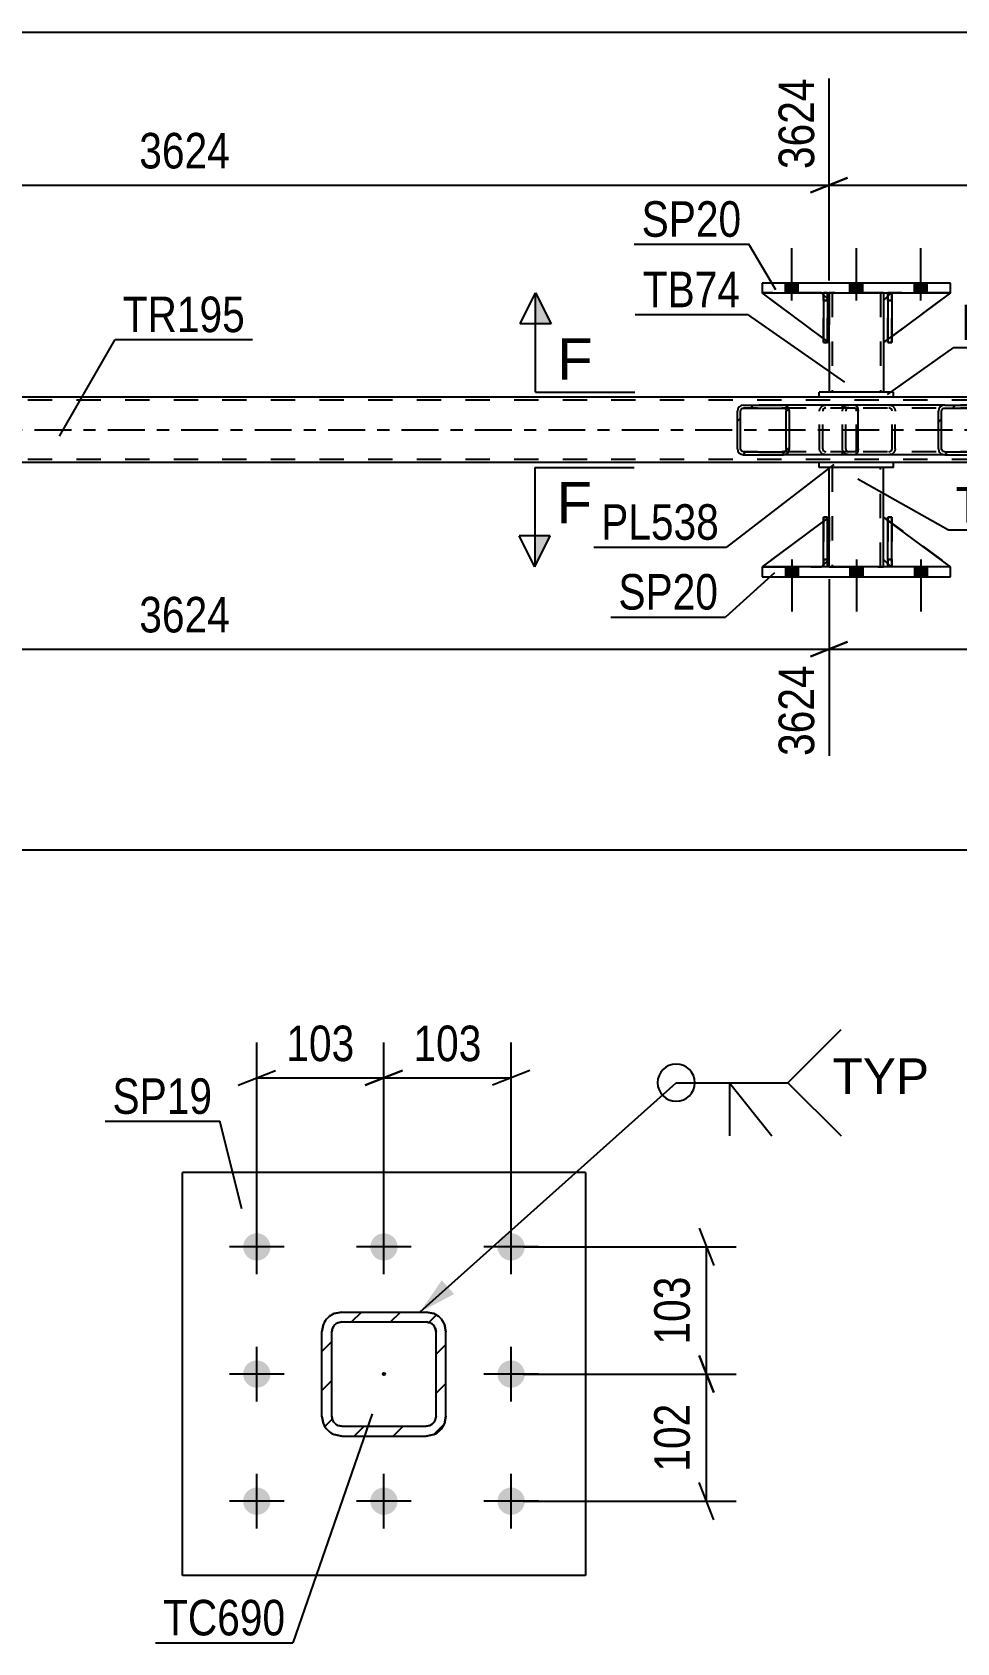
# Model space of a CAD drawing. Header units: millimetres. Extents: x 0 to 841, y 0 to 594.
# Drawn here: x 93.8 to 168.3, y 144.6 to 274.5 of the extents above; entities that cross this region are included whole.
import ezdxf

# ---------------------------------------------------------------- set-up
doc = ezdxf.new("R2010")
doc.units = ezdxf.units.MM
doc.linetypes.add('DXK_LINE_DOT2', pattern=[3.9198, 1.9599, -1.9599])
doc.linetypes.add('DXK_LINE_DOT3', pattern=[5.9187, 2.979, -0.9799, 0.9799, -0.9799])
doc.styles.add('Arial', font='ARIAL.TTF', dxfattribs={"height": 0.2})
doc.styles.add('Arial Narrow', font='ARIALN.TTF', dxfattribs={"height": 0.2})

# ---------------------------------------------------------------- blocks, each defined once
blk = doc.blocks.new('Bolt-318885124-5214 - 5144')
at = {"linetype": 'Continuous'}
for points in [[(155.56, 231.36), (154.52, 231.36), (154.52, 230.56), (155.56, 230.56)], [(155.56, 231.36), (154.52, 231.36), (154.52, 230.56), (155.56, 230.56)], [(155.56, 231.36), (154.52, 231.36), (154.52, 230.56), (155.56, 230.56)], [(160.76, 231.36), (159.72, 231.36), (159.72, 230.56), (160.76, 230.56)], [(160.76, 231.36), (159.72, 231.36), (159.72, 230.56), (160.76, 230.56)], [(165.96, 231.36), (164.92, 231.36), (164.92, 230.56), (165.96, 230.56)], [(165.96, 231.36), (164.92, 231.36), (164.92, 230.56), (165.96, 230.56)], [(165.96, 231.36), (164.92, 231.36), (164.92, 230.56), (165.96, 230.56)]]:
    blk.add_hatch(color=1, dxfattribs=at).paths.add_polyline_path(points)
at = {"color": 1, "linetype": 'Continuous'}
for p, q in [((154.52, 231.36), (154.52, 230.56)), ((154.52, 231.36), (154.52, 230.56)), ((154.52, 231.36), (154.52, 230.56)), ((155.04, 231.96), (155.04, 227.76)), ((155.04, 231.96), (155.04, 227.76)), ((155.04, 231.96), (155.04, 227.76)), ((155.56, 231.36), (155.56, 230.56)), ((155.56, 231.36), (155.56, 230.56)), ((155.56, 231.36), (155.56, 230.56)), ((159.72, 231.36), (159.72, 230.56)), ((159.72, 231.36), (159.72, 230.56)), ((160.24, 231.96), (160.24, 227.76)), ((160.24, 231.96), (160.24, 227.76)), ((160.76, 231.36), (160.76, 230.56)), ((160.76, 231.36), (160.76, 230.56)), ((164.92, 231.36), (164.92, 230.56)), ((164.92, 231.36), (164.92, 230.56)), ((164.92, 231.36), (164.92, 230.56)), ((165.44, 231.96), (165.44, 227.76)), ((165.44, 231.96), (165.44, 227.76)), ((165.44, 231.96), (165.44, 227.76)), ((165.96, 231.36), (165.96, 230.56)), ((165.96, 231.36), (165.96, 230.56)), ((165.96, 231.36), (165.96, 230.56))]:
    blk.add_line(p, q, dxfattribs=at)
blk = doc.blocks.new('Part-318885124-5414 - 5144')
at = {"color": 2, "linetype": 'Continuous'}
for p, q in [((152.64, 231.36), (152.64, 230.56)), ((167.84, 231.36), (152.64, 231.36)), ((167.84, 230.56), (167.84, 231.36)), ((152.64, 230.56), (167.84, 230.56))]:
    blk.add_line(p, q, dxfattribs=at)
blk = doc.blocks.new('Part-318885124-5398 - 5144')
at = {"color": 7, "linetype": 'DXK_LINE_DOT2'}
for p, q in [((157.91, 235.26), (157.59, 235.03)), ((158.04, 231.96), (158.04, 235.36)), ((152.64, 231.36), (157.44, 231.36)), ((158.04, 231.96), (157.44, 231.36)), ((157.91, 231.83), (157.59, 231.51))]:
    blk.add_line(p, q, dxfattribs=at)
at = {"color": 2, "linetype": 'Continuous'}
for p, q in [((158.04, 235.36), (157.91, 235.26)), ((158.04, 231.96), (158.04, 235.36)), ((157.59, 235.03), (152.64, 231.36)), ((157.59, 231.51), (157.44, 231.36)), ((158.04, 231.96), (157.91, 231.83)), ((158.04, 231.96), (158.04, 231.96))]:
    blk.add_line(p, q, dxfattribs=at)
blk = doc.blocks.new('Part-318885124-5392 - 5144')
at = {"color": 2, "linetype": 'Continuous'}
for p, q in [((162.79, 231.36), (162.79, 235.36)), ((162.79, 235.36), (163.11, 235.36)), ((163.11, 231.36), (163.11, 235.36)), ((162.79, 231.36), (162.79, 231.36)), ((163.11, 231.36), (162.79, 231.36))]:
    blk.add_line(p, q, dxfattribs=at)
at = {"color": 7, "linetype": 'DXK_LINE_DOT2'}
for p, q in [((162.79, 235.36), (162.79, 231.96)), ((163.11, 231.96), (163.11, 235.36)), ((162.79, 231.96), (162.79, 231.36)), ((162.79, 231.96), (163.11, 231.96)), ((163.11, 231.36), (163.11, 231.96)), ((163.11, 231.36), (163.11, 231.36))]:
    blk.add_line(p, q, dxfattribs=at)
blk = doc.blocks.new('Bolt-318885124-5215 - 5144')
at = {"linetype": 'Continuous'}
for points in [[(154.52, 253.44), (155.56, 253.44), (155.56, 254.24), (154.52, 254.24)], [(154.52, 253.44), (155.56, 253.44), (155.56, 254.24), (154.52, 254.24)], [(154.52, 253.44), (155.56, 253.44), (155.56, 254.24), (154.52, 254.24)], [(159.72, 253.44), (160.76, 253.44), (160.76, 254.24), (159.72, 254.24)], [(159.72, 253.44), (160.76, 253.44), (160.76, 254.24), (159.72, 254.24)], [(164.92, 253.44), (165.96, 253.44), (165.96, 254.24), (164.92, 254.24)], [(164.92, 253.44), (165.96, 253.44), (165.96, 254.24), (164.92, 254.24)], [(164.92, 253.44), (165.96, 253.44), (165.96, 254.24), (164.92, 254.24)]]:
    blk.add_hatch(color=1, dxfattribs=at).paths.add_polyline_path(points)
at = {"color": 1, "linetype": 'Continuous'}
for p, q in [((155.04, 252.84), (155.04, 257.04)), ((155.04, 252.84), (155.04, 257.04)), ((155.04, 252.84), (155.04, 257.04)), ((160.24, 252.84), (160.24, 257.04)), ((160.24, 252.84), (160.24, 257.04)), ((165.44, 252.84), (165.44, 257.04)), ((165.44, 252.84), (165.44, 257.04)), ((165.44, 252.84), (165.44, 257.04)), ((154.52, 253.44), (154.52, 254.24)), ((154.52, 253.44), (154.52, 254.24)), ((154.52, 253.44), (154.52, 254.24)), ((155.56, 253.44), (155.56, 254.24)), ((155.56, 253.44), (155.56, 254.24)), ((155.56, 253.44), (155.56, 254.24)), ((159.72, 253.44), (159.72, 254.24)), ((159.72, 253.44), (159.72, 254.24)), ((160.76, 253.44), (160.76, 254.24)), ((160.76, 253.44), (160.76, 254.24)), ((164.92, 253.44), (164.92, 254.24)), ((164.92, 253.44), (164.92, 254.24)), ((164.92, 253.44), (164.92, 254.24)), ((165.96, 253.44), (165.96, 254.24)), ((165.96, 253.44), (165.96, 254.24)), ((165.96, 253.44), (165.96, 254.24))]:
    blk.add_line(p, q, dxfattribs=at)
blk = doc.blocks.new('Part-318885124-5225 - 5144')
at = {"color": 2, "linetype": 'Continuous'}
for p, q in [((157.24, 245.04), (64.39, 245.04)), ((327.5, 245.04), (163.24, 245.04)), ((157.24, 239.76), (64.39, 239.76)), ((327.5, 239.76), (163.24, 239.76))]:
    blk.add_line(p, q, dxfattribs=at)
at = {"color": 7, "linetype": 'DXK_LINE_DOT2'}
for p, q in [((726.5, 244.8), (64.39, 244.8)), ((163.24, 245.04), (157.24, 245.04)), ((726.5, 240), (64.39, 240)), ((163.24, 239.76), (157.24, 239.76))]:
    blk.add_line(p, q, dxfattribs=at)
at = {"color": 7, "linetype": 'DXK_LINE_DOT3'}
blk.add_line((64.39, 242.4), (726.5, 242.4), dxfattribs=at)
blk = doc.blocks.new('Part-318885124-5388 - 5144')
at = {"color": 7, "linetype": 'DXK_LINE_DOT2'}
for p, q in [((163.04, 253.44), (162.79, 253.19)), ((167.84, 253.44), (163.04, 253.44)), ((163.11, 249.94), (162.79, 249.7))]:
    blk.add_line(p, q, dxfattribs=at)
at = {"color": 2, "linetype": 'Continuous'}
for p, q in [((167.84, 253.44), (163.11, 249.94)), ((162.79, 253.19), (162.44, 252.84)), ((162.44, 252.84), (162.44, 249.44)), ((162.79, 249.7), (162.44, 249.44))]:
    blk.add_line(p, q, dxfattribs=at)
blk = doc.blocks.new('Part-318885124-5335 - 5144')
at = {"linetype": 'Continuous'}
h = blk.add_hatch(dxfattribs=at)
h.set_pattern_fill('', scale=0.7, style=0, pattern_type=0)
h.set_pattern_definition([(45, (154.8004, 244.1008), (-1.57154, 1.57154), [])])
h.paths.add_polyline_path([(154.84, 243.92), (154.8, 244.1), (154.69, 244.26), (154.53, 244.36), (154.34, 244.4), (151.15, 244.4), (150.96, 244.36), (150.8, 244.26), (150.69, 244.1), (150.65, 243.92), (150.65, 240.88), (150.69, 240.69), (150.8, 240.54), (150.96, 240.43), (151.15, 240.4), (154.34, 240.4), (154.53, 240.43), (154.69, 240.54), (154.8, 240.69), (154.84, 240.88)])
h.paths.add_polyline_path([(154.57, 240.79), (154.51, 240.71), (154.43, 240.66), (154.34, 240.64), (151.15, 240.64), (151.06, 240.66), (150.97, 240.71), (150.92, 240.79), (150.9, 240.88), (150.9, 243.92), (150.92, 244.01), (150.97, 244.09), (151.06, 244.14), (151.15, 244.16), (154.34, 244.16), (154.43, 244.14), (154.51, 244.09), (154.57, 244.01), (154.59, 243.92), (154.59, 240.88)])
at = {"color": 2, "linetype": 'Continuous'}
for p, q in [((151.15, 244.4), (150.96, 244.36)), ((150.97, 244.09), (151.06, 244.14)), ((151.06, 244.14), (151.15, 244.16)), ((151.15, 244.4), (154.34, 244.4)), ((151.15, 244.16), (154.34, 244.16)), ((160.11, 244.4), (154.34, 244.4)), ((154.53, 244.36), (154.34, 244.4)), ((154.34, 244.16), (154.43, 244.14)), ((154.43, 244.14), (154.51, 244.09)), ((160.11, 244.4), (160.22, 244.36)), ((160.22, 244.36), (160.3, 244.26)), ((160.3, 244.26), (160.36, 244.1)), ((150.69, 244.1), (150.65, 243.92)), ((150.65, 240.88), (150.65, 243.92)), ((150.9, 243.92), (150.92, 244.01)), ((150.9, 240.88), (150.9, 243.92)), ((150.92, 244.01), (150.97, 244.09)), ((154.51, 244.09), (154.57, 244.01)), ((154.57, 244.01), (154.59, 243.92)), ((154.59, 240.88), (154.59, 243.92)), ((154.84, 243.92), (154.8, 244.1)), ((154.84, 240.88), (154.84, 243.92)), ((160.36, 244.1), (160.38, 243.92)), ((160.38, 240.88), (160.38, 243.92)), ((150.65, 240.88), (150.69, 240.69)), ((150.92, 240.79), (150.9, 240.88)), ((150.97, 240.71), (150.92, 240.79)), ((150.96, 240.43), (151.15, 240.4)), ((151.06, 240.66), (150.97, 240.71)), ((151.15, 240.64), (151.06, 240.66)), ((151.15, 240.64), (154.34, 240.64)), ((151.15, 240.4), (154.34, 240.4)), ((154.43, 240.66), (154.34, 240.64)), ((154.34, 240.4), (154.53, 240.43)), ((160.11, 240.4), (154.34, 240.4)), ((154.51, 240.71), (154.43, 240.66)), ((154.57, 240.79), (154.51, 240.71)), ((154.59, 240.88), (154.57, 240.79)), ((154.8, 240.69), (154.84, 240.88)), ((160.22, 240.43), (160.11, 240.4)), ((160.3, 240.54), (160.22, 240.43)), ((160.36, 240.69), (160.3, 240.54)), ((160.38, 240.88), (160.36, 240.69))]:
    blk.add_line(p, q, dxfattribs=at)
at = {"color": 7, "linetype": 'DXK_LINE_DOT2'}
for p, q in [((154.34, 244.4), (151.15, 244.4)), ((160.11, 244.16), (151.15, 244.16)), ((157.59, 244.36), (157.78, 244.4)), ((157.68, 244.14), (157.6, 244.09)), ((157.78, 244.16), (157.68, 244.14)), ((159.12, 244.16), (159.12, 244.4)), ((160.16, 244.14), (160.11, 244.16)), ((160.21, 244.09), (160.16, 244.14)), ((157.27, 243.92), (157.31, 244.1)), ((157.27, 240.88), (157.27, 243.92)), ((157.55, 244.01), (157.53, 243.92)), ((157.53, 240.88), (157.53, 243.92)), ((157.6, 244.09), (157.55, 244.01)), ((160.24, 244.01), (160.21, 244.09)), ((160.25, 243.92), (160.24, 244.01)), ((160.25, 240.88), (160.25, 243.92)), ((160.11, 240.64), (151.15, 240.64)), ((154.34, 240.4), (151.15, 240.4)), ((157.31, 240.69), (157.27, 240.88)), ((157.53, 240.88), (157.55, 240.79)), ((157.55, 240.79), (157.6, 240.71)), ((157.78, 240.4), (157.59, 240.43)), ((157.6, 240.71), (157.68, 240.66)), ((157.68, 240.66), (157.78, 240.64)), ((159.12, 240.4), (159.12, 240.64)), ((160.11, 240.64), (160.16, 240.66)), ((160.16, 240.66), (160.21, 240.71)), ((160.21, 240.71), (160.24, 240.79)), ((160.24, 240.79), (160.25, 240.88))]:
    blk.add_line(p, q, dxfattribs=at)
at = {"color": 2, "linetype": 'Continuous'}
for centre, start, end in [((151.14, 243.9), 111.1941, 156.1506), ((154.35, 243.9), 23.8494, 68.8059), ((151.14, 240.89), 203.8494, 248.8059), ((154.35, 240.89), 291.1941, 336.1506)]:
    blk.add_arc(centre, 0.492, start, end, dxfattribs=at)
at = {"color": 7, "linetype": 'DXK_LINE_DOT2'}
for centre, start, end in [((157.76, 243.9), 111.1941, 156.1506), ((157.76, 240.89), 203.8494, 248.8059)]:
    blk.add_arc(centre, 0.492, start, end, dxfattribs=at)
blk = doc.blocks.new('Part-318885124-5336 - 5144')
at = {"linetype": 'Continuous'}
h = blk.add_hatch(dxfattribs=at)
h.set_pattern_fill('', scale=0.7, style=0, pattern_type=0)
h.set_pattern_definition([(45, (171.0746, 244.1008), (-1.57154, 1.57154), [])])
h.paths.add_polyline_path([(171.11, 243.92), (171.07, 244.1), (170.96, 244.26), (170.8, 244.36), (170.6, 244.4), (167.37, 244.4), (167.17, 244.36), (167.01, 244.26), (166.9, 244.1), (166.86, 243.92), (166.86, 240.88), (166.9, 240.69), (167.01, 240.54), (167.17, 240.43), (167.37, 240.4), (170.6, 240.4), (170.8, 240.43), (170.96, 240.54), (171.07, 240.69), (171.11, 240.88)])
h.paths.add_polyline_path([(170.84, 240.79), (170.78, 240.71), (170.7, 240.66), (170.6, 240.64), (167.37, 240.64), (167.27, 240.66), (167.19, 240.71), (167.13, 240.79), (167.11, 240.88), (167.11, 243.92), (167.13, 244.01), (167.19, 244.09), (167.27, 244.14), (167.37, 244.16), (170.6, 244.16), (170.7, 244.14), (170.78, 244.09), (170.84, 244.01), (170.86, 243.92), (170.86, 240.88)])
at = {"color": 7, "linetype": 'DXK_LINE_DOT2'}
for p, q in [((159.44, 244.36), (159.63, 244.4)), ((159.53, 244.14), (159.45, 244.09)), ((159.63, 244.16), (159.53, 244.14)), ((160.11, 244.4), (159.63, 244.4)), ((170.6, 244.16), (159.63, 244.16)), ((162.87, 244.4), (163.06, 244.36)), ((162.96, 244.14), (162.87, 244.16)), ((163.05, 244.09), (162.96, 244.14)), ((170.6, 244.4), (167.37, 244.4)), ((159.12, 243.92), (159.16, 244.1)), ((159.12, 240.88), (159.12, 243.92)), ((159.39, 244.01), (159.38, 243.92)), ((159.38, 240.88), (159.38, 243.92)), ((159.45, 244.09), (159.39, 244.01)), ((163.1, 244.01), (163.05, 244.09)), ((163.12, 243.92), (163.1, 244.01)), ((163.12, 240.88), (163.12, 243.92)), ((163.34, 244.1), (163.38, 243.92)), ((163.38, 240.88), (163.38, 243.92)), ((159.16, 240.69), (159.12, 240.88)), ((159.38, 240.88), (159.39, 240.79)), ((159.39, 240.79), (159.45, 240.71)), ((159.63, 240.4), (159.44, 240.43)), ((159.45, 240.71), (159.53, 240.66)), ((159.53, 240.66), (159.63, 240.64)), ((170.6, 240.64), (159.63, 240.64)), ((160.11, 240.4), (159.63, 240.4)), ((162.87, 240.64), (162.96, 240.66)), ((163.06, 240.43), (162.87, 240.4)), ((162.96, 240.66), (163.05, 240.71)), ((163.05, 240.71), (163.1, 240.79)), ((163.1, 240.79), (163.12, 240.88)), ((163.38, 240.88), (163.34, 240.69)), ((167.37, 240.4), (170.6, 240.4))]:
    blk.add_line(p, q, dxfattribs=at)
at = {"color": 2, "linetype": 'Continuous'}
for p, q in [((167.37, 244.4), (160.11, 244.4)), ((167.37, 244.4), (167.17, 244.36)), ((167.19, 244.09), (167.27, 244.14)), ((167.27, 244.14), (167.37, 244.16)), ((167.37, 244.4), (170.6, 244.4)), ((167.37, 244.16), (170.6, 244.16)), ((170.8, 244.36), (170.6, 244.4)), ((170.6, 244.16), (170.7, 244.14)), ((170.7, 244.14), (170.78, 244.09)), ((166.9, 244.1), (166.86, 243.92)), ((166.86, 240.88), (166.86, 243.92)), ((167.11, 243.92), (167.13, 244.01)), ((167.11, 240.88), (167.11, 243.92)), ((167.13, 244.01), (167.19, 244.09)), ((170.78, 244.09), (170.84, 244.01)), ((170.84, 244.01), (170.86, 243.92)), ((170.86, 240.88), (170.86, 243.92)), ((171.11, 243.92), (171.07, 244.1)), ((171.11, 240.88), (171.11, 243.92)), ((167.37, 240.4), (160.11, 240.4)), ((166.86, 240.88), (166.9, 240.69)), ((167.13, 240.79), (167.11, 240.88)), ((167.19, 240.71), (167.13, 240.79)), ((167.17, 240.43), (167.37, 240.4)), ((167.27, 240.66), (167.19, 240.71)), ((167.37, 240.64), (167.27, 240.66)), ((167.37, 240.64), (170.6, 240.64)), ((167.37, 240.4), (170.6, 240.4)), ((170.7, 240.66), (170.6, 240.64)), ((170.6, 240.4), (170.8, 240.43)), ((170.78, 240.71), (170.7, 240.66)), ((170.84, 240.79), (170.78, 240.71)), ((170.86, 240.88), (170.84, 240.79)), ((171.07, 240.69), (171.11, 240.88))]:
    blk.add_line(p, q, dxfattribs=at)
at = {"color": 7, "linetype": 'DXK_LINE_DOT2'}
for centre, start, end in [((159.61, 243.9), 110.7583, 155.68), ((162.89, 243.9), 24.32, 69.2417), ((159.61, 240.9), 204.32, 249.2417), ((162.89, 240.9), 290.7583, 335.68)]:
    blk.add_arc(centre, 0.496, start, end, dxfattribs=at)
at = {"color": 2, "linetype": 'Continuous'}
for centre, start, end in [((167.35, 243.9), 110.7583, 155.68), ((170.62, 243.9), 24.32, 69.2417), ((167.35, 240.9), 204.32, 249.2417), ((170.62, 240.9), 290.7583, 335.68)]:
    blk.add_arc(centre, 0.496, start, end, dxfattribs=at)
blk = doc.blocks.new('Part-318885124-5365 - 5144')
at = {"color": 2, "linetype": 'Continuous'}
for p, q in [((158.04, 253.44), (158.04, 252.84)), ((162.44, 253.44), (162.44, 252.84)), ((158.04, 249.44), (158.04, 245.44)), ((162.44, 249.44), (162.44, 245.44))]:
    blk.add_line(p, q, dxfattribs=at)
at = {"color": 7, "linetype": 'DXK_LINE_DOT2'}
for p, q in [((162.44, 253.44), (158.04, 253.44)), ((158.28, 253.44), (158.28, 245.44)), ((162.2, 253.44), (162.2, 245.44)), ((158.04, 252.84), (158.04, 249.44)), ((162.44, 252.84), (162.44, 249.44)), ((162.44, 245.44), (158.04, 245.44))]:
    blk.add_line(p, q, dxfattribs=at)
blk = doc.blocks.new('Part-318885124-5370 - 5144')
at = {"color": 2, "linetype": 'Continuous'}
for p, q in [((163.24, 245.44), (157.24, 245.44)), ((157.24, 245.04), (157.24, 245.44)), ((163.24, 245.04), (157.24, 245.04)), ((163.24, 245.04), (163.24, 245.44))]:
    blk.add_line(p, q, dxfattribs=at)
blk = doc.blocks.new('Part-318885124-5375 - 5144')
at = {"color": 2, "linetype": 'Continuous'}
for p, q in [((163.24, 239.76), (157.24, 239.76)), ((157.24, 239.36), (157.24, 239.76)), ((163.24, 239.36), (157.24, 239.36)), ((163.24, 239.36), (163.24, 239.76))]:
    blk.add_line(p, q, dxfattribs=at)
blk = doc.blocks.new('Part-318885124-5380 - 5144')
at = {"color": 2, "linetype": 'Continuous'}
for p, q in [((158.04, 235.36), (158.04, 239.36)), ((162.44, 235.36), (162.44, 239.36)), ((158.04, 231.36), (158.04, 231.96)), ((162.44, 231.36), (162.44, 231.96))]:
    blk.add_line(p, q, dxfattribs=at)
at = {"color": 7, "linetype": 'DXK_LINE_DOT2'}
for p, q in [((162.44, 239.36), (158.04, 239.36)), ((158.28, 239.36), (158.28, 231.36)), ((162.2, 231.36), (162.2, 239.36)), ((158.04, 231.96), (158.04, 235.36)), ((162.44, 231.96), (162.44, 235.36)), ((158.04, 231.36), (162.44, 231.36))]:
    blk.add_line(p, q, dxfattribs=at)
blk = doc.blocks.new('Part-318885124-5381 - 5144')
at = {"color": 7, "linetype": 'DXK_LINE_DOT2'}
for p, q in [((157.59, 252.84), (157.59, 253.44)), ((157.59, 253.44), (157.59, 253.44)), ((157.59, 253.44), (157.59, 249.44)), ((157.91, 253.44), (157.59, 253.44)), ((157.91, 252.84), (157.91, 253.44)), ((157.91, 249.44), (157.91, 253.44)), ((157.59, 249.44), (157.59, 252.84)), ((157.59, 252.84), (157.91, 252.84)), ((157.91, 252.84), (157.91, 249.44)), ((157.59, 249.44), (157.91, 249.44))]:
    blk.add_line(p, q, dxfattribs=at)
blk = doc.blocks.new('Part-318885124-5382 - 5144')
at = {"color": 7, "linetype": 'DXK_LINE_DOT2'}
for p, q in [((162.79, 252.84), (162.79, 253.44)), ((162.79, 253.44), (162.79, 253.44)), ((162.79, 253.44), (162.79, 249.44)), ((163.11, 253.44), (162.79, 253.44)), ((163.11, 252.84), (163.11, 253.44)), ((163.11, 249.44), (163.11, 253.44)), ((162.79, 249.44), (162.79, 252.84)), ((162.79, 252.84), (163.11, 252.84)), ((163.11, 252.84), (163.11, 249.44)), ((162.79, 249.44), (163.11, 249.44))]:
    blk.add_line(p, q, dxfattribs=at)
blk = doc.blocks.new('Part-318885124-5383 - 5144')
at = {"color": 2, "linetype": 'Continuous'}
for p, q in [((157.91, 253.44), (157.59, 253.44)), ((157.59, 253.44), (157.59, 249.44)), ((157.91, 253.44), (157.91, 253.44)), ((157.91, 253.44), (157.91, 249.44)), ((157.91, 249.44), (157.59, 249.44))]:
    blk.add_line(p, q, dxfattribs=at)
at = {"color": 7, "linetype": 'DXK_LINE_DOT2'}
for p, q in [((157.59, 252.84), (157.59, 253.44)), ((157.91, 252.84), (157.91, 253.44)), ((157.91, 253.44), (157.91, 253.44)), ((157.91, 252.84), (157.59, 252.84)), ((157.59, 252.84), (157.59, 249.44)), ((157.91, 249.44), (157.91, 252.84))]:
    blk.add_line(p, q, dxfattribs=at)
blk = doc.blocks.new('Part-318885124-5384 - 5144')
at = {"color": 2, "linetype": 'Continuous'}
for p, q in [((163.11, 253.44), (162.79, 253.44)), ((162.79, 253.44), (162.79, 249.44)), ((163.11, 253.44), (163.11, 253.44)), ((163.11, 253.44), (163.11, 249.44)), ((163.11, 249.44), (162.79, 249.44))]:
    blk.add_line(p, q, dxfattribs=at)
at = {"color": 7, "linetype": 'DXK_LINE_DOT2'}
for p, q in [((162.79, 252.84), (162.79, 253.44)), ((163.11, 252.84), (163.11, 253.44)), ((163.11, 253.44), (163.11, 253.44)), ((163.11, 252.84), (162.79, 252.84)), ((162.79, 252.84), (162.79, 249.44)), ((163.11, 249.44), (163.11, 252.84))]:
    blk.add_line(p, q, dxfattribs=at)
blk = doc.blocks.new('Part-318885124-5385 - 5144')
at = {"color": 7, "linetype": 'DXK_LINE_DOT2'}
for p, q in [((158.04, 249.44), (152.64, 253.44)), ((152.64, 253.44), (157.44, 253.44)), ((157.44, 253.44), (158.04, 252.84)), ((158.04, 252.84), (157.44, 253.44)), ((158.04, 252.84), (158.04, 249.44)), ((158.04, 252.84), (158.04, 252.84)), ((158.04, 252.84), (158.04, 249.44))]:
    blk.add_line(p, q, dxfattribs=at)
blk = doc.blocks.new('Part-318885124-5386 - 5144')
at = {"color": 2, "linetype": 'Continuous'}
for p, q in [((157.59, 249.77), (152.64, 253.44)), ((157.59, 253.28), (157.44, 253.44)), ((158.04, 252.84), (157.91, 252.96)), ((158.04, 252.84), (158.04, 252.84)), ((158.04, 249.44), (158.04, 252.84)), ((157.91, 249.53), (158.04, 249.44)), ((158.04, 249.44), (158.04, 249.44))]:
    blk.add_line(p, q, dxfattribs=at)
at = {"color": 7, "linetype": 'DXK_LINE_DOT2'}
for p, q in [((157.44, 253.44), (152.64, 253.44)), ((157.44, 253.44), (158.04, 252.84)), ((157.91, 252.96), (157.59, 253.28)), ((158.04, 252.84), (158.04, 249.44)), ((157.91, 249.53), (157.59, 249.77))]:
    blk.add_line(p, q, dxfattribs=at)
blk = doc.blocks.new('Part-318885124-5387 - 5144')
at = {"color": 7, "linetype": 'DXK_LINE_DOT2'}
for p, q in [((163.04, 253.44), (162.44, 252.84)), ((162.44, 249.44), (167.84, 253.44)), ((167.84, 253.44), (163.04, 253.44)), ((162.44, 252.84), (162.44, 249.44))]:
    blk.add_line(p, q, dxfattribs=at)
blk = doc.blocks.new('Part-318885124-5389 - 5144')
at = {"color": 7, "linetype": 'DXK_LINE_DOT2'}
for p, q in [((157.91, 235.36), (157.59, 235.36)), ((157.59, 231.96), (157.59, 235.36)), ((157.59, 231.36), (157.59, 235.36)), ((157.91, 235.36), (157.91, 231.96)), ((157.91, 231.36), (157.91, 235.36)), ((157.91, 231.96), (157.59, 231.96)), ((157.59, 231.36), (157.59, 231.96)), ((157.91, 231.36), (157.59, 231.36)), ((157.91, 231.96), (157.91, 231.36)), ((157.91, 231.36), (157.91, 231.36))]:
    blk.add_line(p, q, dxfattribs=at)
blk = doc.blocks.new('Part-318885124-5390 - 5144')
at = {"color": 7, "linetype": 'DXK_LINE_DOT2'}
for p, q in [((163.11, 235.36), (162.79, 235.36)), ((162.79, 231.96), (162.79, 235.36)), ((162.79, 231.36), (162.79, 235.36)), ((163.11, 235.36), (163.11, 231.96)), ((163.11, 231.36), (163.11, 235.36)), ((163.11, 231.96), (162.79, 231.96)), ((162.79, 231.36), (162.79, 231.96)), ((163.11, 231.36), (162.79, 231.36)), ((163.11, 231.96), (163.11, 231.36)), ((163.11, 231.36), (163.11, 231.36))]:
    blk.add_line(p, q, dxfattribs=at)
blk = doc.blocks.new('Part-318885124-5391 - 5144')
at = {"color": 2, "linetype": 'Continuous'}
for p, q in [((157.59, 231.36), (157.59, 235.36)), ((157.59, 235.36), (157.91, 235.36)), ((157.91, 231.36), (157.91, 235.36)), ((157.59, 231.36), (157.59, 231.36)), ((157.91, 231.36), (157.59, 231.36))]:
    blk.add_line(p, q, dxfattribs=at)
at = {"color": 7, "linetype": 'DXK_LINE_DOT2'}
for p, q in [((157.59, 235.36), (157.59, 231.96)), ((157.91, 231.96), (157.91, 235.36)), ((157.59, 231.96), (157.59, 231.36)), ((157.59, 231.96), (157.91, 231.96)), ((157.91, 231.36), (157.91, 231.96)), ((157.91, 231.36), (157.91, 231.36))]:
    blk.add_line(p, q, dxfattribs=at)
blk = doc.blocks.new('Part-318885124-5395 - 5144')
at = {"color": 7, "linetype": 'DXK_LINE_DOT2'}
for p, q in [((158.04, 235.36), (152.64, 231.36)), ((158.04, 231.96), (158.04, 235.36)), ((158.04, 235.36), (158.04, 231.96)), ((152.64, 231.36), (157.44, 231.36)), ((157.44, 231.36), (158.04, 231.96)), ((158.04, 231.96), (157.44, 231.36)), ((158.04, 231.96), (158.04, 231.96))]:
    blk.add_line(p, q, dxfattribs=at)
blk = doc.blocks.new('Part-318885124-5401 - 5144')
at = {"color": 7, "linetype": 'DXK_LINE_DOT2'}
for p, q in [((162.44, 231.96), (162.44, 235.36)), ((162.44, 235.36), (167.84, 231.36)), ((163.04, 231.36), (162.44, 231.96)), ((167.84, 231.36), (163.04, 231.36))]:
    blk.add_line(p, q, dxfattribs=at)
blk = doc.blocks.new('Part-318885124-5404 - 5144')
at = {"color": 2, "linetype": 'Continuous'}
for p, q in [((162.44, 231.96), (162.44, 235.36)), ((162.79, 235.09), (162.44, 235.36)), ((167.84, 231.36), (163.11, 234.86)), ((162.79, 231.6), (162.44, 231.96))]:
    blk.add_line(p, q, dxfattribs=at)
at = {"color": 7, "linetype": 'DXK_LINE_DOT2'}
for p, q in [((163.11, 234.86), (162.79, 235.09)), ((163.04, 231.36), (162.79, 231.6)), ((167.84, 231.36), (163.04, 231.36)), ((167.84, 231.36), (167.84, 231.36)), ((167.84, 231.36), (167.84, 231.36))]:
    blk.add_line(p, q, dxfattribs=at)
blk = doc.blocks.new('Part-318885124-5409 - 5144')
at = {"color": 2, "linetype": 'Continuous'}
for p, q in [((167.84, 254.24), (152.64, 254.24)), ((152.64, 254.24), (152.64, 253.44)), ((152.64, 253.44), (167.84, 253.44)), ((167.84, 253.44), (167.84, 254.24))]:
    blk.add_line(p, q, dxfattribs=at)
blk = doc.blocks.new('Bolt-318885124-5942 - 5904')
at = {"linetype": 'Continuous'}
for points in [[(111.91, 175.42, -1), (111.91, 177.62, -1)], [(122.16, 175.42, -1), (122.16, 177.62, -1)], [(132.41, 175.42, -1), (132.41, 177.62, -1)], [(111.91, 165.17, -1), (111.91, 167.37, -1)], [(132.41, 165.17, -1), (132.41, 167.37, -1)], [(111.91, 154.92, -1), (111.91, 157.12, -1)], [(122.16, 154.92, -1), (122.16, 157.12, -1)], [(132.41, 154.92, -1), (132.41, 157.12, -1)]]:
    blk.add_hatch(color=1, dxfattribs=at).paths.add_polyline_path(points)
at = {"color": 1, "linetype": 'Continuous'}
for p, q in [((111.91, 174.32), (111.91, 178.72)), ((122.16, 174.32), (122.16, 178.72)), ((132.41, 174.32), (132.41, 178.72)), ((114.11, 176.52), (109.71, 176.52)), ((124.36, 176.52), (119.96, 176.52)), ((134.61, 176.52), (130.21, 176.52)), ((111.91, 164.07), (111.91, 168.47)), ((132.41, 164.07), (132.41, 168.47)), ((114.11, 166.27), (109.71, 166.27)), ((134.61, 166.27), (130.21, 166.27)), ((111.91, 153.82), (111.91, 158.22)), ((122.16, 153.82), (122.16, 158.22)), ((132.41, 153.82), (132.41, 158.22)), ((114.11, 156.02), (109.71, 156.02)), ((124.36, 156.02), (119.96, 156.02)), ((134.61, 156.02), (130.21, 156.02))]:
    blk.add_line(p, q, dxfattribs=at)
blk = doc.blocks.new('Part-318885124-5949 - 5904')
at = {"linetype": 'Continuous'}
h = blk.add_hatch(dxfattribs=at)
h.set_pattern_fill('', scale=0.7, style=0, pattern_type=0)
h.set_pattern_definition([(45, (126.1727, 161.3889), (-1.57154, 1.57154), [])])
h.paths.add_polyline_path([(125.56, 161.27), (126.17, 161.39), (126.69, 161.74), (127.04, 162.25), (127.16, 162.87), (127.16, 169.67), (127.04, 170.28), (126.69, 170.8), (126.17, 171.15), (125.56, 171.27), (118.76, 171.27), (118.15, 171.15), (117.63, 170.8), (117.28, 170.28), (117.16, 169.67), (117.16, 162.87), (117.28, 162.25), (117.63, 161.74), (118.15, 161.39), (118.76, 161.27)])
h.paths.add_polyline_path([(118.76, 162.07), (118.45, 162.13), (118.19, 162.3), (118.02, 162.56), (117.96, 162.87), (117.96, 169.67), (118.02, 169.97), (118.19, 170.23), (118.45, 170.41), (118.76, 170.47), (125.56, 170.47), (125.87, 170.41), (126.13, 170.23), (126.3, 169.97), (126.36, 169.67), (126.36, 162.87), (126.3, 162.56), (126.13, 162.3), (125.87, 162.13), (125.56, 162.07)])
blk.add_hatch(color=30, dxfattribs=at).paths.add_polyline_path([(122.16, 166.17, -1), (122.16, 166.37, -1)])
at = {"color": 7, "linetype": 'DXK_LINE_DOT2'}
for p, q in [((117.16, 169.67), (117.28, 170.28)), ((118.15, 171.15), (118.76, 171.27)), ((118.76, 170.47), (118.45, 170.41)), ((118.76, 171.27), (125.56, 171.27)), ((118.76, 170.47), (125.56, 170.47)), ((125.56, 171.27), (126.17, 171.15)), ((125.87, 170.41), (125.56, 170.47)), ((127.04, 170.28), (127.16, 169.67)), ((117.16, 162.87), (117.16, 169.67)), ((118.02, 169.97), (117.96, 169.67)), ((117.96, 162.87), (117.96, 169.67)), ((126.36, 169.67), (126.3, 169.97)), ((126.36, 162.87), (126.36, 169.67)), ((127.16, 162.87), (127.16, 169.67)), ((117.28, 162.25), (117.16, 162.87)), ((117.96, 162.87), (118.02, 162.56)), ((126.3, 162.56), (126.36, 162.87)), ((127.16, 162.87), (127.04, 162.25)), ((118.76, 161.27), (118.15, 161.39)), ((118.45, 162.13), (118.76, 162.07)), ((118.76, 162.07), (125.56, 162.07)), ((118.76, 161.27), (125.56, 161.27)), ((125.56, 162.07), (125.87, 162.13)), ((126.17, 161.39), (125.56, 161.27))]:
    blk.add_line(p, q, dxfattribs=at)
at = {"color": 2, "linetype": 'Continuous'}
for p, q in [((117.28, 170.28), (117.16, 169.67)), ((118.76, 171.27), (118.15, 171.15)), ((118.45, 170.41), (118.76, 170.47)), ((118.76, 171.27), (125.56, 171.27)), ((118.76, 170.47), (125.56, 170.47)), ((126.17, 171.15), (125.56, 171.27)), ((125.56, 170.47), (125.87, 170.41)), ((127.16, 169.67), (127.04, 170.28)), ((117.16, 162.87), (117.16, 169.67)), ((117.96, 169.67), (118.02, 169.97)), ((117.96, 162.87), (117.96, 169.67)), ((126.3, 169.97), (126.36, 169.67)), ((126.36, 162.87), (126.36, 169.67)), ((127.16, 162.87), (127.16, 169.67)), ((117.16, 162.87), (117.28, 162.25)), ((118.02, 162.56), (117.96, 162.87)), ((126.36, 162.87), (126.3, 162.56)), ((127.04, 162.25), (127.16, 162.87)), ((118.15, 161.39), (118.76, 161.27)), ((118.76, 162.07), (118.45, 162.13)), ((118.76, 162.07), (125.56, 162.07)), ((118.76, 161.27), (125.56, 161.27)), ((125.87, 162.13), (125.56, 162.07)), ((125.56, 161.27), (126.17, 161.39))]:
    blk.add_line(p, q, dxfattribs=at)
at = {"color": 7, "linetype": 'DXK_LINE_DOT3'}
blk.add_line((122.16, 166.27), (122.16, 166.27), dxfattribs=at)
at = {"color": 30, "linetype": 'DXK_LINE_DOT3'}
blk.add_line((122.16, 166.27), (122.16, 166.27), dxfattribs=at)
at = {"color": 30, "linetype": 'Continuous'}
blk.add_circle((122.16, 166.27), 0.1, dxfattribs=at)
at = {"color": 7, "linetype": 'DXK_LINE_DOT2'}
for centre, radius, start, end in [((118.76, 169.67), 1.6, 112.5, 157.5), ((118.76, 169.67), 0.8, 112.5, 157.5), ((125.56, 169.67), 0.8, 22.5, 67.5), ((125.56, 169.67), 1.6, 22.5, 67.5), ((118.76, 162.87), 0.8, 202.5, 247.5), ((125.56, 162.87), 0.8, 292.5, 337.5), ((118.76, 162.87), 1.6, 202.5, 247.5), ((125.56, 162.87), 1.6, 292.5, 337.5)]:
    blk.add_arc(centre, radius, start, end, dxfattribs=at)
at = {"color": 2, "linetype": 'Continuous'}
for centre, radius, start, end in [((118.76, 169.67), 1.6, 112.5, 157.5), ((118.76, 169.67), 0.8, 112.5, 157.5), ((125.56, 169.67), 0.8, 22.5, 67.5), ((125.56, 169.67), 1.6, 22.5, 67.5), ((118.76, 162.87), 0.8, 202.5, 247.5), ((125.56, 162.87), 0.8, 292.5, 337.5), ((118.76, 162.87), 1.6, 202.5, 247.5), ((125.56, 162.87), 1.6, 292.5, 337.5)]:
    blk.add_arc(centre, radius, start, end, dxfattribs=at)
blk = doc.blocks.new('Part-318885124-6051 - 5904')
at = {"color": 2, "linetype": 'Continuous'}
for p, q in [((138.41, 182.52), (105.91, 182.52)), ((105.91, 150.02), (105.91, 182.52)), ((138.41, 182.52), (138.41, 150.02)), ((138.41, 150.02), (105.91, 150.02))]:
    blk.add_line(p, q, dxfattribs=at)
blk = doc.blocks.new('StraightDimension-318885124-5451 - 5144')
at = {"color": 7, "linetype": 'Continuous'}
for p, q in [((158.04, 254.44), (158.04, 270.74)), ((54.17, 240.76), (54.17, 265.26)), ((55.67, 262.73), (52.67, 261.53)), ((156.54, 261.53), (159.54, 262.73)), ((54.17, 262.13), (158.04, 262.13))]:
    blk.add_line(p, q, dxfattribs=at)
at = {"color": 0}
blk.add_wipeout([(110.36, 262.88), (110.36, 267.08), (101.84, 267.08), (101.84, 262.88)], dxfattribs=at)
at = {"color": 3, "style": 'Arial Narrow'}
blk.add_text('3624', height=2.863, dxfattribs=at).set_placement((102.44, 263.48))
at = {"color": 0, "linetype": 'Continuous'}
for points in [[(157.44, 271.34), (153.24, 271.34), (153.24, 262.83), (157.44, 262.83)], [(53.57, 265.86), (49.37, 265.86), (49.37, 262.83), (53.57, 262.83)]]:
    blk.add_wipeout(points, dxfattribs=at)
at = {"color": 3, "linetype": 'Continuous', "style": 'Arial Narrow'}
for s, height, p in [('3624', 2.863, (156.84, 263.43)), ('0', 2.86, (52.97, 263.43))]:
    blk.add_text(s, height=height, rotation=90.0002, dxfattribs=at).set_placement(p)
blk = doc.blocks.new('StraightDimension-318885124-5457 - 5144')
at = {"color": 7, "linetype": 'Continuous'}
for p, q in [((158.04, 254.44), (158.04, 270.74)), ((328.3, 254.44), (328.3, 270.74)), ((159.54, 262.73), (156.54, 261.53)), ((326.8, 261.53), (329.8, 262.73)), ((158.04, 262.13), (328.3, 262.13))]:
    blk.add_line(p, q, dxfattribs=at)
at = {"color": 0}
blk.add_wipeout([(247.43, 262.88), (247.43, 267.08), (238.91, 267.08), (238.91, 262.88)], dxfattribs=at)
at = {"color": 3, "style": 'Arial Narrow'}
blk.add_text('4257', height=2.863, dxfattribs=at).set_placement((239.51, 263.48))
at = {"color": 0, "linetype": 'Continuous'}
blk.add_wipeout([(327.7, 271.34), (323.5, 271.34), (323.5, 262.83), (327.7, 262.83)], dxfattribs=at)
at = {"color": 3, "linetype": 'Continuous', "style": 'Arial Narrow'}
blk.add_text('7881', height=2.863, rotation=90.0002, dxfattribs=at).set_placement((327.1, 263.43))
blk = doc.blocks.new('StraightDimension-318885124-5480 - 5144')
at = {"color": 7, "linetype": 'Continuous'}
blk.add_line((53.53, 208.55), (737.36, 208.55), dxfattribs=at)
blk = doc.blocks.new('StraightDimension-318885124-5600 - 5144')
at = {"color": 7, "linetype": 'Continuous'}
for p, q in [((54.17, 244.04), (54.17, 221.59)), ((158.04, 230.36), (158.04, 216.11)), ((55.67, 225.32), (52.67, 224.12)), ((54.17, 224.72), (158.04, 224.72)), ((156.54, 224.12), (159.54, 225.32))]:
    blk.add_line(p, q, dxfattribs=at)
at = {"color": 0}
blk.add_wipeout([(110.36, 225.47), (110.36, 229.67), (101.84, 229.67), (101.84, 225.47)], dxfattribs=at)
at = {"color": 3, "style": 'Arial Narrow'}
blk.add_text('3624', height=2.863, dxfattribs=at).set_placement((102.44, 226.07))
at = {"color": 0, "linetype": 'Continuous'}
for points in [[(53.57, 224.02), (49.37, 224.02), (49.37, 220.99), (53.57, 220.99)], [(157.44, 224.02), (153.24, 224.02), (153.24, 215.51), (157.44, 215.51)]]:
    blk.add_wipeout(points, dxfattribs=at)
at = {"color": 3, "linetype": 'Continuous', "style": 'Arial Narrow'}
for s, height, p in [('0', 2.86, (52.97, 221.59)), ('3624', 2.863, (156.84, 216.11))]:
    blk.add_text(s, height=height, rotation=90.0002, dxfattribs=at).set_placement(p)
blk = doc.blocks.new('StraightDimension-318885124-5606 - 5144')
at = {"color": 7, "linetype": 'Continuous'}
for p, q in [((158.04, 230.36), (158.04, 216.11)), ((328.3, 230.36), (328.3, 216.11)), ((159.54, 225.32), (156.54, 224.12)), ((158.04, 224.72), (328.3, 224.72)), ((326.8, 224.12), (329.8, 225.32))]:
    blk.add_line(p, q, dxfattribs=at)
at = {"color": 0}
blk.add_wipeout([(247.43, 225.47), (247.43, 229.67), (238.91, 229.67), (238.91, 225.47)], dxfattribs=at)
at = {"color": 3, "style": 'Arial Narrow'}
blk.add_text('4257', height=2.863, dxfattribs=at).set_placement((239.51, 226.07))
at = {"color": 0, "linetype": 'Continuous'}
blk.add_wipeout([(327.7, 224.02), (323.5, 224.02), (323.5, 215.51), (327.7, 215.51)], dxfattribs=at)
at = {"color": 3, "linetype": 'Continuous', "style": 'Arial Narrow'}
blk.add_text('7881', height=2.863, rotation=90.0002, dxfattribs=at).set_placement((327.1, 216.11))
blk = doc.blocks.new('StraightDimension-318885124-16920 - 5144')
at = {"color": 7, "linetype": 'Continuous'}
blk.add_line((54.17, 274.46), (736.72, 274.46), dxfattribs=at)
blk = doc.blocks.new('StraightDimension-318885124-18863 - 5904')
at = {"color": 7, "linetype": 'Continuous'}
for p, q in [((122.16, 177.52), (122.16, 193)), ((132.41, 177.52), (132.41, 193)), ((120.66, 189.55), (123.66, 190.75)), ((122.16, 190.15), (132.41, 190.15)), ((133.91, 190.75), (130.91, 189.55))]:
    blk.add_line(p, q, dxfattribs=at)
at = {"color": 0}
blk.add_wipeout([(130.63, 190.9), (130.63, 195.1), (123.94, 195.1), (123.94, 190.9)], dxfattribs=at)
at = {"color": 3, "style": 'Arial Narrow'}
blk.add_text('103', height=2.863, dxfattribs=at).set_placement((124.54, 191.5))
blk = doc.blocks.new('StraightDimension-318885124-18864 - 5904')
at = {"color": 7, "linetype": 'Continuous'}
for p, q in [((111.91, 177.52), (111.91, 193)), ((122.16, 177.52), (122.16, 193)), ((110.41, 189.55), (113.41, 190.75)), ((111.91, 190.15), (122.16, 190.15)), ((123.66, 190.75), (120.66, 189.55))]:
    blk.add_line(p, q, dxfattribs=at)
at = {"color": 0}
blk.add_wipeout([(120.38, 190.9), (120.38, 195.1), (113.69, 195.1), (113.69, 190.9)], dxfattribs=at)
at = {"color": 3, "style": 'Arial Narrow'}
blk.add_text('103', height=2.863, dxfattribs=at).set_placement((114.29, 191.5))
blk = doc.blocks.new('StraightDimension-318885124-18868 - 5904')
at = {"color": 7, "linetype": 'Continuous'}
for p, q in [((147.56, 178.02), (148.76, 175.02)), ((133.41, 176.52), (150.56, 176.52)), ((148.16, 166.27), (148.16, 176.52)), ((148.76, 164.77), (147.56, 167.77)), ((133.41, 166.27), (150.56, 166.27))]:
    blk.add_line(p, q, dxfattribs=at)
at = {"color": 0}
blk.add_wipeout([(147.41, 174.73), (143.21, 174.73), (143.21, 168.05), (147.41, 168.05)], dxfattribs=at)
at = {"color": 3, "style": 'Arial Narrow'}
blk.add_text('103', height=2.863, rotation=90.0002, dxfattribs=at).set_placement((146.81, 168.65))
blk = doc.blocks.new('StraightDimension-318885124-18869 - 5904')
at = {"color": 7, "linetype": 'Continuous'}
for p, q in [((147.56, 167.77), (148.76, 164.77)), ((133.41, 166.27), (150.56, 166.27)), ((148.16, 156.02), (148.16, 166.27)), ((148.76, 154.52), (147.56, 157.52)), ((133.41, 156.02), (150.56, 156.02))]:
    blk.add_line(p, q, dxfattribs=at)
at = {"color": 0}
blk.add_wipeout([(147.41, 164.48), (143.21, 164.48), (143.21, 157.8), (147.41, 157.8)], dxfattribs=at)
at = {"color": 3, "style": 'Arial Narrow'}
blk.add_text('102', height=2.863, rotation=90.0002, dxfattribs=at).set_placement((146.81, 158.4))
blk = doc.blocks.new('Mark-318885124-5221 - 5144')
at = {"color": 0}
blk.add_wipeout([(110.96, 250.28), (110.96, 253.28), (101.1, 253.28), (101.1, 250.28)], dxfattribs=at)
blk.add_wipeout([(110.96, 250.28), (110.96, 253.28), (101.1, 253.28), (101.1, 250.28)], dxfattribs=at)
at = {"color": 30, "linetype": 'Continuous'}
for p, q in [((96, 241.89), (100.5, 249.68)), ((100.5, 249.68), (111.56, 249.68))]:
    blk.add_line(p, q, dxfattribs=at)
at = {"color": 3, "style": 'Arial Narrow'}
blk.add_text('TR195', height=2.863, dxfattribs=at).set_placement((101.1, 250.28))
blk = doc.blocks.new('Mark-318885124-5410 - 5144')
at = {"color": 0}
blk.add_wipeout([(149.1, 227.91), (149.1, 230.91), (141.06, 230.91), (141.06, 227.91)], dxfattribs=at)
blk.add_wipeout([(149.1, 227.91), (149.1, 230.91), (141.06, 230.91), (141.06, 227.91)], dxfattribs=at)
at = {"color": 30, "linetype": 'Continuous'}
for p in [(153.65, 230.86), (140.46, 227.31)]:
    blk.add_line(p, (149.7, 227.31), dxfattribs=at)
at = {"color": 3, "style": 'Arial Narrow'}
blk.add_text('SP20', height=2.863, dxfattribs=at).set_placement((141.06, 227.91))
blk = doc.blocks.new('Mark-318885124-5361 - 5144')
at = {"color": 0}
blk.add_wipeout([(150.88, 252.29), (150.88, 255.29), (143.02, 255.29), (143.02, 252.29)], dxfattribs=at)
blk.add_wipeout([(150.88, 252.29), (150.88, 255.29), (143.02, 255.29), (143.02, 252.29)], dxfattribs=at)
at = {"color": 30, "linetype": 'Continuous'}
for p in [(142.42, 251.69), (159.3, 246.24)]:
    blk.add_line(p, (151.48, 251.69), dxfattribs=at)
at = {"color": 3, "style": 'Arial Narrow'}
blk.add_text('TB74', height=2.863, dxfattribs=at).set_placement((143.02, 252.29))
blk = doc.blocks.new('Mark-318885124-5366 - 5144')
at = {"color": 0}
blk.add_wipeout([(178.2, 249.64), (178.2, 252.64), (168.7, 252.64), (168.7, 249.64)], dxfattribs=at)
blk.add_wipeout([(178.2, 249.64), (178.2, 252.64), (168.7, 252.64), (168.7, 249.64)], dxfattribs=at)
at = {"color": 30, "linetype": 'Continuous'}
for p, q in [((162.75, 245.24), (168.1, 249.04)), ((168.1, 249.04), (178.8, 249.04))]:
    blk.add_line(p, q, dxfattribs=at)
at = {"color": 3, "style": 'Arial Narrow'}
blk.add_text('PL538', height=2.863, dxfattribs=at).set_placement((168.7, 249.64))
blk = doc.blocks.new('Mark-318885124-5371 - 5144')
at = {"color": 0}
blk.add_wipeout([(149.17, 233.54), (149.17, 236.54), (139.67, 236.54), (139.67, 233.54)], dxfattribs=at)
blk.add_wipeout([(149.17, 233.54), (149.17, 236.54), (139.67, 236.54), (139.67, 233.54)], dxfattribs=at)
at = {"color": 30, "linetype": 'Continuous'}
for p in [(158.42, 239.62), (139.07, 232.94)]:
    blk.add_line(p, (149.77, 232.94), dxfattribs=at)
at = {"color": 3, "style": 'Arial Narrow'}
blk.add_text('PL538', height=2.863, dxfattribs=at).set_placement((139.67, 233.54))
blk = doc.blocks.new('Mark-318885124-5376 - 5144')
at = {"color": 0}
blk.add_wipeout([(176.11, 234.93), (176.11, 237.93), (168.26, 237.93), (168.26, 234.93)], dxfattribs=at)
blk.add_wipeout([(176.11, 234.93), (176.11, 237.93), (168.26, 237.93), (168.26, 234.93)], dxfattribs=at)
at = {"color": 30, "linetype": 'Continuous'}
for p, q in [((160.36, 238.46), (167.66, 234.33)), ((167.66, 234.33), (176.71, 234.33))]:
    blk.add_line(p, q, dxfattribs=at)
at = {"color": 3, "style": 'Arial Narrow'}
blk.add_text('TB74', height=2.863, dxfattribs=at).set_placement((168.26, 234.93))
blk = doc.blocks.new('Mark-318885124-5405 - 5144')
at = {"color": 0}
blk.add_wipeout([(150.97, 257.97), (150.97, 260.97), (142.93, 260.97), (142.93, 257.97)], dxfattribs=at)
blk.add_wipeout([(150.97, 257.97), (150.97, 260.97), (142.93, 260.97), (142.93, 257.97)], dxfattribs=at)
at = {"color": 30, "linetype": 'Continuous'}
for p in [(142.33, 257.37), (153.74, 253.69)]:
    blk.add_line(p, (151.57, 257.37), dxfattribs=at)
at = {"color": 3, "style": 'Arial Narrow'}
blk.add_text('SP20', height=2.863, dxfattribs=at).set_placement((142.93, 257.97))
blk = doc.blocks.new('SectionMark-318885124-5636 - 5144')
at = {"linetype": 'Continuous'}
for points in [[(135.63, 250.94), (134.38, 250.94), (134.38, 253.44)], [(194.94, 250.94), (193.69, 250.94), (194.94, 253.44)]]:
    blk.add_hatch(color=6, dxfattribs=at).paths.add_polyline_path(points)
at = {"color": 6, "linetype": 'Continuous'}
for p, q in [((133.13, 250.94), (134.38, 253.44)), ((134.38, 245.44), (134.38, 253.44)), ((134.38, 253.44), (135.63, 250.94)), ((194.94, 253.44), (193.69, 250.94)), ((194.94, 245.44), (194.94, 253.44)), ((194.94, 253.44), (196.19, 250.94)), ((135.63, 250.94), (133.13, 250.94)), ((193.69, 250.94), (196.19, 250.94)), ((134.38, 245.44), (142.38, 245.44)), ((194.94, 245.44), (186.94, 245.44))]:
    blk.add_line(p, q, dxfattribs=at)
at = {"color": 0, "linetype": 'Continuous'}
for points in [[(138.99, 246.44), (138.99, 249.94), (136.13, 249.94), (136.13, 246.44)], [(193.19, 246.44), (193.19, 249.94), (190.34, 249.94), (190.34, 246.44)]]:
    blk.add_wipeout(points, dxfattribs=at)
at = {"color": 3, "linetype": 'Continuous', "style": 'Arial'}
for p in [(136.13, 246.44), (190.34, 246.44)]:
    blk.add_text('F', height=3.34, dxfattribs=at).set_placement(p)
blk = doc.blocks.new('SectionMark-318885124-5638 - 5144')
at = {"linetype": 'Continuous'}
for points in [[(134.32, 233.86), (135.57, 233.86), (134.32, 231.36)], [(193.31, 233.86), (194.56, 233.86), (194.56, 231.36)]]:
    blk.add_hatch(color=6, dxfattribs=at).paths.add_polyline_path(points)
at = {"color": 6, "linetype": 'Continuous'}
for p, q in [((134.32, 239.36), (142.32, 239.36)), ((134.32, 239.36), (134.32, 231.36)), ((194.56, 239.36), (186.56, 239.36)), ((194.56, 239.36), (194.56, 231.36)), ((134.32, 231.36), (133.07, 233.86)), ((135.57, 233.86), (133.07, 233.86)), ((134.32, 231.36), (135.57, 233.86)), ((193.31, 233.86), (195.81, 233.86)), ((194.56, 231.36), (193.31, 233.86)), ((195.81, 233.86), (194.56, 231.36))]:
    blk.add_line(p, q, dxfattribs=at)
at = {"color": 0, "linetype": 'Continuous'}
for points in [[(138.92, 234.86), (138.92, 238.36), (136.07, 238.36), (136.07, 234.86)], [(192.81, 234.86), (192.81, 238.36), (189.95, 238.36), (189.95, 234.86)]]:
    blk.add_wipeout(points, dxfattribs=at)
at = {"color": 3, "linetype": 'Continuous', "style": 'Arial'}
for p in [(136.07, 234.86), (189.95, 234.86)]:
    blk.add_text('F', height=3.34, dxfattribs=at).set_placement(p)
blk = doc.blocks.new('Mark-318885124-6047 - 5904')
at = {"color": 0}
blk.add_wipeout([(108.32, 187.25), (108.32, 190.25), (100.28, 190.25), (100.28, 187.25)], dxfattribs=at)
blk.add_wipeout([(108.32, 187.25), (108.32, 190.25), (100.28, 190.25), (100.28, 187.25)], dxfattribs=at)
at = {"color": 30, "linetype": 'Continuous'}
for p in [(99.68, 186.65), (110.7, 179.58)]:
    blk.add_line(p, (108.92, 186.65), dxfattribs=at)
at = {"color": 3, "style": 'Arial Narrow'}
blk.add_text('SP19', height=2.863, dxfattribs=at).set_placement((100.28, 187.25))
blk = doc.blocks.new('Mark-318885124-5945 - 5904')
at = {"color": 0}
blk.add_wipeout([(114.22, 145.2), (114.22, 148.2), (104.35, 148.2), (104.35, 145.2)], dxfattribs=at)
blk.add_wipeout([(114.22, 145.2), (114.22, 148.2), (104.35, 148.2), (104.35, 145.2)], dxfattribs=at)
at = {"color": 30, "linetype": 'Continuous'}
for p in [(121.2, 163.05), (103.75, 144.6)]:
    blk.add_line(p, (114.82, 144.6), dxfattribs=at)
at = {"color": 3, "style": 'Arial Narrow'}
blk.add_text('TC690', height=2.863, dxfattribs=at).set_placement((104.35, 145.2))
blk = doc.blocks.new('WeldMark-318885124-6139 - 5904')
at = {"linetype": 'Continuous'}
blk.add_hatch(color=30, dxfattribs=at).paths.add_polyline_path([(127.82, 172.72), (125.08, 171.28), (126.82, 173.84)])
at = {"color": 30, "linetype": 'Continuous'}
for p, q in [((125.08, 171.28), (145.72, 189.76)), ((145.72, 189.76), (154.72, 189.76))]:
    blk.add_line(p, q, dxfattribs=at)
at = {"color": 3, "linetype": 'Continuous'}
for q in [(153.43, 185.47), (150.01, 185.47)]:
    blk.add_line((150.01, 189.76), q, dxfattribs=at)
for start, end in [(90, 270), (270, 90)]:
    blk.add_arc((145.72, 189.76), 1.5, start, end, dxfattribs=at)
at = {"color": 0, "linetype": 'Continuous'}
blk.add_wipeout([(166.1, 188.86), (166.1, 191.86), (158.32, 191.86), (158.32, 188.86)], dxfattribs=at)
blk.add_wipeout([(166.1, 188.86), (166.1, 191.86), (158.32, 191.86), (158.32, 188.86)], dxfattribs=at)
at = {"color": 3, "linetype": 'Continuous'}
for q in [(159.01, 194.04), (159.01, 185.47)]:
    blk.add_line((154.72, 189.76), q, dxfattribs=at)
at = {"color": 3, "linetype": 'Continuous', "style": 'Arial'}
blk.add_text('TYP', height=2.865, dxfattribs=at).set_placement((158.32, 188.86))

msp = doc.modelspace()

# ---------------------------------------------------------------- block references
for name in ['Bolt-318885124-5215 - 5144', 'Part-318885124-5409 - 5144', 'Part-318885124-5385 - 5144', 'Part-318885124-5386 - 5144', 'Part-318885124-5381 - 5144', 'Part-318885124-5383 - 5144', 'Part-318885124-5365 - 5144', 'Part-318885124-5388 - 5144', 'Part-318885124-5387 - 5144', 'Part-318885124-5382 - 5144', 'Part-318885124-5384 - 5144', 'Part-318885124-5225 - 5144', 'Part-318885124-5335 - 5144', 'Part-318885124-5370 - 5144', 'Part-318885124-5336 - 5144', 'Part-318885124-5375 - 5144', 'Part-318885124-5380 - 5144', 'Part-318885124-5398 - 5144', 'Part-318885124-5395 - 5144', 'Part-318885124-5389 - 5144', 'Part-318885124-5391 - 5144', 'Part-318885124-5401 - 5144', 'Part-318885124-5404 - 5144', 'Part-318885124-5392 - 5144', 'Part-318885124-5390 - 5144', 'Part-318885124-5414 - 5144', 'Bolt-318885124-5214 - 5144', 'Part-318885124-6051 - 5904', 'Bolt-318885124-5942 - 5904', 'Part-318885124-5949 - 5904']:
    msp.add_blockref(name, (0, 0))

# ---------------------------------------------------------------- next in the draw order: block references
for name in ['StraightDimension-318885124-5451 - 5144', 'StraightDimension-318885124-5480 - 5144', 'StraightDimension-318885124-18863 - 5904', 'Mark-318885124-5945 - 5904']:
    msp.add_blockref(name, (0, 0))

# ---------------------------------------------------------------- next in the draw order: block references
for name in ['StraightDimension-318885124-5457 - 5144', 'StraightDimension-318885124-5600 - 5144', 'Mark-318885124-5376 - 5144', 'StraightDimension-318885124-18864 - 5904', 'StraightDimension-318885124-18868 - 5904']:
    msp.add_blockref(name, (0, 0))

# ---------------------------------------------------------------- next in the draw order: block references
for name in ['StraightDimension-318885124-16920 - 5144', 'Mark-318885124-5371 - 5144', 'Mark-318885124-5410 - 5144', 'StraightDimension-318885124-5606 - 5144', 'WeldMark-318885124-6139 - 5904', 'Mark-318885124-6047 - 5904', 'StraightDimension-318885124-18869 - 5904']:
    msp.add_blockref(name, (0, 0))

# ---------------------------------------------------------------- next in the draw order: block references
for name in ['Mark-318885124-5361 - 5144', 'Mark-318885124-5221 - 5144', 'Mark-318885124-5366 - 5144', 'SectionMark-318885124-5638 - 5144']:
    msp.add_blockref(name, (0, 0))

# ---------------------------------------------------------------- next in the draw order: block references
msp.add_blockref('Mark-318885124-5405 - 5144', (0, 0))

# ---------------------------------------------------------------- next in the draw order: block references
msp.add_blockref('SectionMark-318885124-5636 - 5144', (0, 0))

doc.saveas('drawing.dxf')
